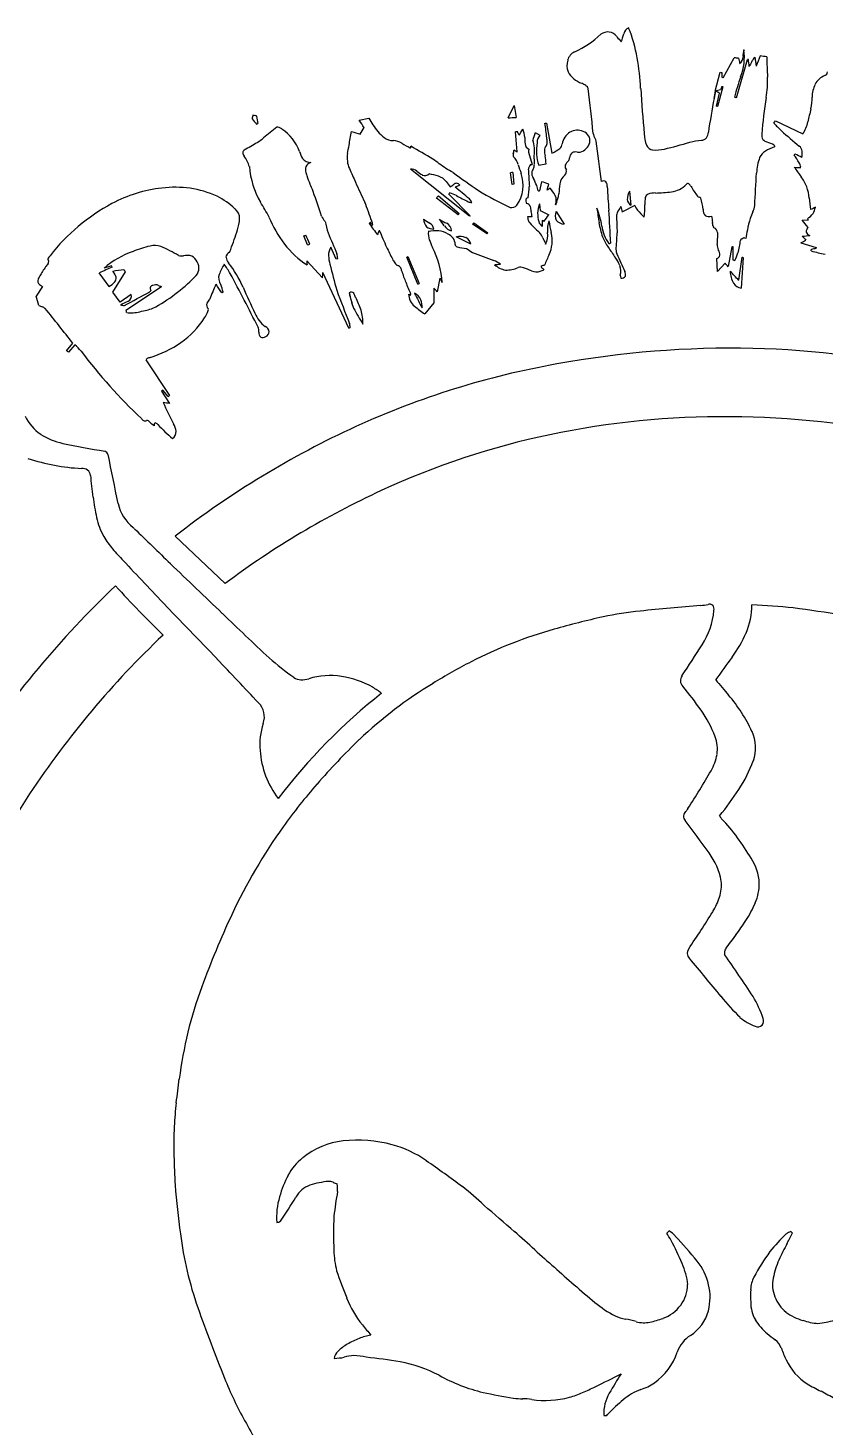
# Model space of a CAD drawing. Extents: x 0.45 to 8.09, y -8.91 to -0.36.
# Drawn here: x 1.337 to 2.126, y -7.688 to -6.303 of the extents above; entities that cross this region are included whole.
import ezdxf

# ---------------------------------------------------------------- set-up
doc = ezdxf.new("R2010")
doc.units = 0

msp = doc.modelspace()

# ---------------------------------------------------------------- linework, layer by layer
at = {"color": 7}
for p, q in [((2.0254, -6.3526), (2.0363, -6.333)), ((2.0383, -6.3724), (2.0493, -6.3345)), ((2.0565, -6.3323), (2.0578, -6.3411)), ((2.0175, -6.3658), (2.0224, -6.347)), ((2.0239, -6.3474), (2.0239, -6.3519)), ((2.0175, -6.3658), (2.0175, -6.3657)), ((2.0186, -6.3809), (2.0216, -6.3678)), ((2.025, -6.3617), (2.0197, -6.3811)), ((1.8125, -6.3924), (1.8183, -6.3801)), ((1.8183, -6.3801), (1.8202, -6.3918)), ((1.6649, -6.3945), (1.6744, -6.3925)), ((1.8505, -6.3977), (1.8558, -6.4272)), ((2.0769, -6.3954), (2.1041, -6.4081)), ((1.8213, -6.426), (1.8197, -6.406)), ((1.8393, -6.4068), (1.8437, -6.4095)), ((1.8327, -6.4264), (1.8363, -6.4386)), ((1.8426, -6.4391), (1.8501, -6.4379)), ((1.7743, -6.4897), (1.7159, -6.4432)), ((1.8164, -6.4583), (1.8146, -6.4467)), ((1.8171, -6.4464), (1.8181, -6.4581)), ((1.8181, -6.4581), (1.8164, -6.4583)), ((1.8455, -6.4555), (1.8436, -6.4644)), ((1.9326, -6.465), (1.934, -6.4786)), ((1.763, -6.4882), (1.7414, -6.4717)), ((1.7434, -6.4695), (1.7639, -6.4871)), ((1.7537, -6.468), (1.7747, -6.4892)), ((1.8434, -6.4775), (1.844, -6.484)), ((1.9379, -6.4792), (1.9257, -6.4855)), ((1.8361, -6.4904), (1.8316, -6.4904)), ((1.844, -6.484), (1.8528, -6.4883)), ((1.8478, -6.4949), (1.8462, -6.494)), ((1.8462, -6.494), (1.8462, -6.4997)), ((1.8598, -6.4851), (1.8679, -6.4976)), ((2.1036, -6.4936), (2.1096, -6.4932)), ((1.6103, -6.5092), (1.6122, -6.5084)), ((1.7917, -6.5071), (1.7771, -6.4977)), ((1.7785, -6.4961), (1.7923, -6.5062)), ((1.6138, -6.5181), (1.6103, -6.5092)), ((1.6423, -6.5322), (1.6368, -6.5202)), ((1.7755, -6.5175), (1.761, -6.5102)), ((2.0337, -6.52), (2.0301, -6.5396)), ((2.0353, -6.5331), (2.0353, -6.5202)), ((2.1021, -6.5161), (2.1173, -6.5206)), ((2.1125, -6.524), (2.1127, -6.5224)), ((1.6286, -6.5508), (1.613, -6.534)), ((1.723, -6.5569), (1.7122, -6.5301)), ((1.7132, -6.5295), (1.7244, -6.5564)), ((2.0197, -6.5443), (2.0189, -6.5316)), ((2.0197, -6.5443), (2.0273, -6.5362)), ((2.0408, -6.5531), (2.0442, -6.5303)), ((2.0449, -6.5304), (2.0431, -6.561)), ((1.4173, -6.5592), (1.4077, -6.5457)), ((1.4199, -6.5387), (1.4124, -6.541)), ((1.4211, -6.5649), (1.4335, -6.5448)), ((1.6546, -6.6004), (1.6291, -6.5454)), ((1.3515, -6.5592), (1.3453, -6.5689)), ((1.4341, -6.5827), (1.4691, -6.5594)), ((1.7389, -6.5608), (1.7389, -6.5754)), ((1.7448, -6.551), (1.7423, -6.5645)), ((1.4282, -6.5747), (1.4211, -6.5649)), ((1.4393, -6.5672), (1.4282, -6.5747)), ((1.714, -6.5669), (1.7156, -6.5678)), ((1.7389, -6.5754), (1.7299, -6.5864)), ((1.3753, -6.6228), (1.3815, -6.6155)), ((1.3833, -6.617), (1.3772, -6.6243)), ((1.4538, -6.6317), (1.4771, -6.6672)), ((1.4692, -6.6627), (1.4772, -6.6751)), ((1.4757, -6.6682), (1.4705, -6.6619)), ((1.5323, -6.8533), (1.4828, -6.8063)), ((1.5242, -6.9279), (1.4737, -6.8752)), ((2.0922, -7.4946), (2.0939, -7.4962))]:
    msp.add_line(p, q, dxfattribs=at)
for centre, radius, start, end in [((1.8404, -6.2427), 0.0924, 294.2009, 313.6025), ((1.911, -6.3184), 0.0111, 36.0356, 127.8211), ((1.9755, -6.2682), 0.0707, 218.2366, 223.7624), ((1.8555, -6.2921), 0.0733, 340.1297, 346.5902), ((1.9349, -6.311), 0.00828, 112.0464, 166.7852), ((1.7979, -6.3577), 0.1444, 9.8993, 22.1006), ((1.8838, -6.3387), 0.013, 115.3523, 164.85), ((1.9924, -6.3318), 0.0539, 338.3366, 7.3256), ((2.0573, -6.33), 0.0125, 155.9121, 188.6233), ((1.8871, -6.3403), 0.0165, 162.5485, 202.4848), ((1.7007, -6.3743), 0.2431, 2.6067, 9.823), ((1.4203, -12.3687), 6.0671, 84.13371, 84.17281), ((10.8865, -4.3176), 9.0728, 192.83697, 192.86895), ((2.0384, -6.3326), 0.00654, 298.1155, 5.7869), ((2.0509, -6.7995), 0.465, 90.0844, 90.1964), ((-6.7994, -7.53), 8.93, 7.64868, 7.69343), ((2.1368, -6.3804), 0.0941, 152.2794, 155.5574), ((2.1155, -6.3765), 0.0738, 143.1624, 147.2106), ((26.9141, -16.5173), 26.8587, 157.71261, 157.73565), ((1.0798, -13.5682), 7.3035, 82.2203, 82.27179), ((2.8301, -6.3151), 0.7619, 181.2695, 182.7799), ((1.888, -6.3395), 0.0177, 203.8246, 233.1543), ((1.9024, -6.3194), 0.0424, 233.8159, 245.9867), ((3.7342, 0.2429), 6.8087, 255.43832, 255.45188), ((0.7009, -9.1114), 3.0603, 64.355, 64.3849), ((2.2593, -6.429), 0.2301, 160.3599, 165.5971), ((1.9819, -6.3564), 0.0874, 349.6143, 2.8544), ((2.1329, -6.3679), 0.0188, 111.4724, 152.0597), ((2.1237, -6.3459), 0.00509, 297.7385, 348.6988), ((1.8724, -6.3859), 0.0306, 56.4615, 65.3031), ((1.8869, -6.365), 0.00511, 18.1923, 61.7222), ((0.5552, -6.5302), 1.3469, 5.2192, 7.1164), ((2.9998, -6.303), 1.0579, 183.2678, 185.6974), ((0.1156, -6.0498), 1.928, 350.3482, 350.5693), ((3.2074, -6.5734), 1.2079, 170.097, 170.4513), ((5.7386, -22.3995), 16.4599, 103.04798, 103.06611), ((2.0182, -6.3664), 0.000986, 133.125, 140.9177), ((1.9162, -6.5602), 0.2193, 61.2945, 62.4826), ((4.0318, -7.1465), 2.156, 158.6426, 158.7358), ((2.1304, -5.9665), 0.4089, 254.8955, 255.0697), ((2.145, -6.3729), 0.0318, 154.3955, 177.9616), ((2.88, -6.5354), 0.8789, 169.3521, 171.574), ((1.8467, -7.1048), 0.7441, 76.5523, 76.6398), ((1.877, -6.9156), 0.5667, 73.4671, 73.6661), ((2.3929, -6.4276), 0.3298, 170.3107, 176.675), ((2.5899, -6.4966), 0.4911, 166.6698, 168.214), ((2.0519, -6.3715), 0.0614, 348.8123, 359.7821), ((1.5667, -6.3931), 0.00768, 151.1759, 181.5159), ((1.5834, -6.3775), 0.029, 213.0499, 226.1943), ((1.5693, -6.3539), 0.0368, 255.3405, 258.9045), ((1.5621, -6.3919), 0.00198, 37.5647, 86.7117), ((1.3667, -5.7615), 0.6666, 287.1461, 287.2831), ((1.526, -6.4003), 0.0389, 3.3806, 14.2405), ((-4.7522, -10.6955), 7.7251, 33.76462, 33.83092), ((1.746, -6.3538), 0.0814, 208.4331, 219.6498), ((0.8591, 7.1763), 13.6021, 274.01932, 274.05174), ((1.4607, -6.4542), 0.3922, 6.1421, 8.2984), ((3.3353, 20.6924), 27.1307, 266.85935, 266.86278), ((1.156, -5.7543), 1.1221, 325.0282, 325.1555), ((2.1925, -6.29), 0.1589, 222.5637, 226.4153), ((2.0787, -6.3901), 0.0311, 324.7488, 348.4603), ((1.7101, -6.5719), 0.2123, 126.6571, 131.1719), ((1.5842, -6.4044), 0.00296, 60.1416, 107.7194), ((1.5792, -6.4177), 0.0172, 57.1822, 67.8989), ((1.5631, -6.441), 0.0454, 19.8179, 55.9484), ((-1.0465, -5.9424), 2.7432, 349.9852, 350.2757), ((6.2576, 8.13), 15.2463, 252.43862, 252.47298), ((-6.0149, -1.8745), 8.9193, 329.44711, 329.49557), ((1.724, -6.3696), 0.0544, 221.6273, 230.9146), ((1.6987, -6.3999), 0.0149, 233.0278, 270.3645), ((1.693, -4.8166), 1.5944, 274.5592, 274.6266), ((-6.9353, -10.6669), 9.7385, 25.92372, 25.94719), ((-7.8704, -0.5835), 11.3097, 328.994, 329.02882), ((1.7868, -6.4184), 0.0427, 9.1259, 20.3329), ((1.8872, -6.4136), 0.0582, 178.0627, 184.4537), ((-8.8298, -3.1349), 11.1596, 342.90981, 342.95052), ((1.8536, -6.4173), 0.0126, 141.7379, 177.0686), ((1.8825, -6.4208), 0.0168, 121.8671, 170.8584), ((1.8809, -6.4189), 0.0143, 65.8459, 120.5244), ((1.8841, -6.4148), 0.0093, 348.668, 73.5919), ((1.9047, -6.4069), 0.00819, 185.803, 203.1563), ((1.8779, -6.4222), 0.0228, 17.3056, 32.1405), ((1.9814, -6.4066), 0.0344, 182.3604, 202.0378), ((2.0001, -6.4059), 0.0106, 324.1896, 356.0103), ((2.0714, -6.4099), 0.00786, 169.8741, 208.2377), ((3.1418, -5.2035), 1.6016, 228.6129, 229.4474), ((1.5527, -6.427), 0.00308, 118.1654, 178.0596), ((1.7739, -6.7944), 0.4319, 119.069, 121.0354), ((1.5325, -6.3691), 0.0572, 303.4859, 311.2979), ((1.6366, -6.4161), 0.0322, 197.0809, 210.7161), ((0.5892, -6.219), 1.0844, 348.9071, 349.3519), ((1.6974, -6.4337), 0.019, 58.8797, 85.8191), ((1.7981, -6.2594), 0.1824, 240.0791, 243.1851), ((0.2388, -6.2072), 1.4927, 351.7212, 351.787), ((1.3432, -7.0812), 0.7587, 58.6582, 60.5614), ((1.7608, -6.4155), 0.0581, 347.4947, 351.486), ((3.3296, -4.0458), 2.8179, 237.565, 237.6372), ((1.836, -6.4172), 0.00695, 187.2187, 243.1785), ((1.8422, -6.4254), 0.00953, 167.8518, 185.4882), ((1.7817, -6.4286), 0.0571, 6.6946, 14.4183), ((1.715, -6.4251), 0.1234, 356.3861, 1.435), ((1.8972, -6.4248), 0.0567, 171.7199, 183.6522), ((1.8564, -6.4247), 0.00809, 139.3176, 179.2707), ((1.8748, -6.4238), 0.0265, 181.7265, 193.2235), ((1.846, -6.4167), 0.00504, 327.6432, 6.156), ((1.7985, -6.4187), 0.0526, 2.7938, 7.0793), ((1.8264, -6.3688), 0.0654, 296.6945, 304.7216), ((1.8583, -6.4171), 0.00765, 314.3876, 351.6364), ((1.8809, -6.4138), 0.0126, 282.0753, 347.379), ((-1.4682, -6.8731), 3.3987, 7.0625, 7.7384), ((1.9566, -6.4163), 0.0078, 203.9691, 261.3163), ((1.9591, -6.3914), 0.0328, 263.7291, 284.163), ((1.8579, -5.964), 0.472, 283.3708, 286.5348), ((2.0184, -6.5391), 0.1253, 96.7043, 102.0233), ((2.0031, -6.4071), 0.00749, 275.1142, 318.3962), ((2.0742, -6.4377), 0.0143, 119.9384, 154.2304), ((2.07, -6.4095), 0.00683, 216.6554, 259.2936), ((2.0991, -6.48), 0.0634, 111.3036, 120.3825), ((2.0492, -6.4735), 0.0605, 63.8354, 71.1649), ((5.0454, -6.0022), 2.9987, 187.9937, 188.0271), ((2.0953, -6.4267), 0.00828, 9.0557, 50.2493), ((2.0855, -6.4276), 0.0181, 347.5869, 6.9525), ((1.5557, -6.4263), 0.00604, 185.0888, 219.5132), ((1.5321, -6.4462), 0.0247, 13.0744, 40.2676), ((1.6168, -6.4267), 0.00981, 216.9258, 271.3435), ((1.62, -6.445), 0.00899, 109.4415, 150.9842), ((1.6794, -6.4319), 0.0264, 170.8038, 203.6335), ((1.4779, -6.8048), 0.4535, 53.0311, 55.025), ((1.8208, -6.4292), 0.00343, 159.8016, 208.3657), ((1.8041, -6.4445), 0.0193, 17.7261, 45.1931), ((3.3166, -5.9735), 1.5649, 197.2924, 197.6251), ((1.848, -6.4466), 0.0159, 148.6577, 169.3826), ((3.7789, 7.0462), 13.624, 261.79422, 261.80205), ((1.8302, -6.4389), 0.00815, 329.7773, 4.0165), ((1.9978, -6.4332), 0.1596, 179.8645, 181.8262), ((1.875, -6.4273), 0.0344, 181.9394, 200.124), ((1.6936, -6.4544), 0.1573, 6.0055, 8.9672), ((1.8743, -6.4404), 0.00551, 166.2391, 219.3267), ((1.8778, -6.4426), 0.00957, 129.5458, 158.4975), ((1.8675, -6.4313), 0.00579, 317.1735, 354.0724), ((1.8796, -6.4319), 0.00631, 128.9569, 179.3363), ((1.8791, -6.4332), 0.00713, 75.4766, 119.5291), ((1.8817, -6.4186), 0.00774, 264.0432, 283.8313), ((2.1244, -6.4519), 0.0663, 162.0704, 175.8645), ((2.3846, -6.7244), 0.4133, 134.214, 134.4104), ((1.996, -6.5032), 0.1239, 32.4394, 36.6883), ((-6.2342, -23.2166), 18.7417, 63.58602, 63.60899), ((2.0812, -6.4456), 0.0214, 11.6713, 24.6471), ((1.6434, -6.4331), 0.0875, 184.8859, 209.2939), ((1.6186, -6.4432), 0.00697, 157.7445, 196.0463), ((1.7588, -6.4043), 0.1525, 195.5454, 197.2707), ((1.659, -6.4368), 0.0475, 195.5279, 205.7604), ((8.4633, -3.4182), 7.4495, 203.9518, 204.06659), ((1.7167, -6.451), 0.00784, 48.2033, 96.0166), ((1.741, -6.4232), 0.029, 229.092, 242.2526), ((1.7299, -6.4427), 0.00667, 248.134, 311.2722), ((1.4907, -7.4145), 0.997, 75.3206, 75.8557), ((1.7396, -6.4639), 0.0143, 36.7551, 74.7445), ((1.5166, -6.8975), 0.5116, 61.8518, 62.7866), ((2.0715, -6.0341), 0.5179, 232.7481, 236.1464), ((2.0957, -9.0726), 2.6409, 96.0546, 96.1085), ((1.7933, -6.4592), 0.034, 324.7942, 20.4591), ((5.6863, -6.2332), 3.8596, 183.1262, 183.3717), ((1.8422, -6.4471), 0.00644, 140.4384, 188.0443), ((1.8532, -6.4438), 0.018, 193.4019, 208.6308), ((1.7094, -6.5159), 0.143, 23.323, 26.3586), ((1.8769, -6.4596), 0.0135, 128.1085, 171.5275), ((1.8646, -6.4451), 0.00554, 315.6771, 12.916), ((0.6545, -6.3886), 1.4049, 356.3127, 357.6116), ((2.43, -6.2113), 0.4057, 214.4904, 216.1509), ((2.0988, -6.4295), 0.012, 254.6541, 264.2872), ((2.0977, -6.33), 0.1114, 269.9949, 272.2969), ((2.0649, -6.4782), 0.0466, 22.3446, 36.3413), ((1.4841, -6.5962), 0.1351, 96.1393, 118.2303), ((1.483, -6.5616), 0.1006, 65.7685, 97.5805), ((1.5233, -6.5022), 0.103, 20.9482, 25.7091), ((-15.1546, -12.0789), 17.6885, 18.42068, 18.50312), ((2.3178, -6.1636), 0.7187, 204.016, 205.7488), ((1.867, -6.3685), 0.1448, 216.8155, 219.4389), ((1.3613, -6.1854), 0.4835, 324.2387, 324.4541), ((1.7072, -6.5846), 0.1273, 64.9079, 68.0712), ((1.7465, -6.444), 0.0186, 297.6915, 309.5599), ((1.7621, -6.4625), 0.0056, 98.0949, 131.8002), ((5.2381, -15.2101), 9.4152, 111.64857, 111.68037), ((1.3038, -7.038), 0.7355, 50.254, 51.6808), ((1.761, -6.4613), 0.00434, 32.1339, 86.0586), ((1.9722, -6.1501), 0.3667, 238.9389, 244.4983), ((1.7304, -6.4564), 0.103, 351.6417, 357.8867), ((1.7958, -6.4745), 0.0474, 12.1865, 18.6963), ((1.7617, -5.0359), 1.4309, 273.2219, 273.28), ((-3.2539, -21.8267), 16.195, 71.62029, 71.64659), ((-4.2188, -4.8891), 6.2708, 345.45514, 345.51279), ((2.7958, -7.8028), 1.6386, 125.088, 125.2097), ((1.8357, -6.4804), 0.0259, 25.3378, 45.5314), ((2.0877, -6.4863), 0.2259, 172.7139, 175.2232), ((1.9066, -6.4588), 0.00402, 51.4267, 117.6893), ((1.9034, -6.4598), 0.00716, 356.164, 36.0798), ((3.0775, -6.392), 1.169, 183.3522, 184.5012), ((1.9451, -6.473), 0.0148, 147.2028, 181.0762), ((1.9587, -6.491), 0.0244, 91.3783, 108.1682), ((1.9531, -6.2844), 0.1824, 271.5962, 276.647), ((1.971, -6.4409), 0.0248, 277.4188, 315.4515), ((1.9904, -6.4594), 0.00206, 60.8963, 147.8696), ((1.9869, -6.4633), 0.00723, 25.5405, 51.7011), ((2.0745, -6.4141), 0.0932, 209.62, 216.6765), ((2.0635, -6.4763), 0.0472, 5.6272, 19.4819), ((1.5122, -6.6485), 0.1945, 118.221, 141.999), ((1.4904, -6.5373), 0.0754, 46.8096, 63.3001), ((1.4582, -6.5498), 0.1316, 26.7987, 34.1551), ((1.3055, -6.623), 0.3935, 19.0455, 21.9579), ((0.2161, -5.1406), 2.0245, 318.8905, 318.9731), ((2.4116, -5.221), 1.4076, 242.4778, 243.0128), ((1.7778, -6.4608), 0.0154, 251.0294, 265.0333), ((1.7621, -6.4832), 0.016, 26.0554, 41.8264), ((1.8157, -6.4738), 0.00742, 258.8671, 316.8862), ((1.8358, -6.474), 0.00599, 167.5821, 210.4637), ((1.833, -6.4752), 0.0039, 100.3878, 141.0548), ((1.8305, -6.4809), 0.00388, 10.7927, 88.1051), ((1.8729, -6.4761), 0.0388, 186.0533, 193.021), ((1.8682, -6.4871), 0.0266, 158.8735, 178.995), ((1.8475, -6.4743), 0.0126, 341.3114, 23.2698), ((1.8223, -6.4621), 0.0406, 336.4547, 352.4976), ((1.8479, -6.4351), 0.0886, 326.0651, 329.5971), ((-21.0068, -12.4766), 23.7022, 14.64121, 14.6551), ((1.9371, -6.4724), 0.00693, 186.8097, 243.2554), ((1.9502, -6.4746), 0.0132, 200.3487, 222.8624), ((1.8233, -6.4778), 0.1245, 354.1043, 359.7204), ((1.9719, -6.4759), 0.0242, 168.6421, 185.7164), ((1.9527, -6.4723), 0.00469, 110.1462, 166.6583), ((2.0025, -6.4668), 0.00406, 226.5447, 256.9593), ((2.0012, -6.473), 0.00228, 35.0095, 81.3681), ((1.9427, -6.4901), 0.0632, 6.3373, 16.9693), ((2.0341, -6.4759), 0.0226, 335.1488, 352.2178), ((2.5151, -6.4308), 0.4067, 185.7601, 187.3979), ((7.4049, -16.9376), 11.718, 116.82721, 116.85298), ((2.0925, -6.4759), 0.0245, 332.935, 348.5082), ((1.5339, -6.492), 0.0127, 359.2446, 50.2972), ((1.5094, -6.4906), 0.0372, 340.3108, 357.519), ((1.6888, -6.4435), 0.1225, 202.5432, 216.9754), ((1.6487, -6.4792), 0.0235, 205.9837, 221.4009), ((1.7395, -6.4715), 0.1108, 192.1117, 198.2255), ((1.6366, -6.5079), 0.043, 13.3873, 18.0527), ((1.7401, -6.4923), 0.0115, 181.7819, 223.1449), ((1.7521, -6.4633), 0.0375, 231.2853, 242.4377), ((1.7814, -6.4341), 0.0693, 237.7458, 244.5478), ((1.661, -6.5583), 0.1061, 33.7788, 38.1816), ((1.2922, -6.1012), 0.6095, 320.5793, 320.7144), ((1.6808, -6.4271), 0.1126, 326.212, 326.5059), ((1.8438, -6.4899), 0.0121, 182.2076, 203.6962), ((1.8923, -6.447), 0.0764, 218.7016, 230.3433), ((1.8092, -6.4923), 0.0269, 4.0479, 16.0207), ((1.8663, -6.4875), 0.0247, 177.8348, 197.5362), ((1.8501, -6.4932), 0.00758, 193.4796, 239.1823), ((-11.1437, 3.3729), 16.3141, 322.78106, 322.81033), ((1.878, -6.5025), 0.0267, 161.873, 187.1896), ((2.2297, -6.4247), 0.3834, 190.4508, 192.2256), ((1.8694, -6.489), 0.0104, 157.7388, 205.7653), ((1.8691, -6.4858), 0.0119, 220.5298, 264.1829), ((2.2371, -6.4419), 0.3391, 186.7482, 189.2013), ((1.8322, -6.5099), 0.0737, 8.0425, 22.4481), ((-2.6349, -6.7424), 4.5544, 2.8437, 3.2562), ((1.9288, -6.4899), 0.00914, 144.2767, 171.8442), ((2.1897, -6.4892), 0.2699, 179.8748, 183.6026), ((2.0002, -6.4342), 0.0774, 219.6459, 226.7655), ((2.0139, -6.4836), 0.00846, 176.8328, 219.2489), ((2.0113, -6.4818), 0.00821, 241.8306, 286.4764), ((2.5712, -6.3835), 0.5676, 190.7787, 191.4119), ((2.1764, -6.5286), 0.1297, 163.5294, 168.7365), ((2.1224, -6.5164), 0.0745, 155.4076, 160.7305), ((-5.023, -12.1701), 9.111, 38.48075, 38.53808), ((2.0789, -6.4548), 0.0479, 308.4839, 317.6472), ((2.5692, -6.0945), 0.6085, 220.8229, 220.9393), ((1.0387, -6.3397), 0.5315, 339.8815, 342.0988), ((-13.638, -13.3426), 16.7115, 24.10572, 24.13891), ((2.9162, -5.9801), 1.3857, 202.3109, 203.2367), ((1.1577, -5.9102), 0.7821, 311.3955, 311.5362), ((23.2145, 9.0553), 26.5674, 215.83021, 215.86027), ((0.0125, -6.9539), 1.7257, 15.2876, 15.402), ((1.3428, -6.0831), 0.5336, 308.809, 308.9749), ((4.9112, -7.691), 3.4381, 159.7955, 159.8772), ((2.8284, -6.0098), 1.2457, 203.3502, 204.1908), ((1.7382, -6.492), 0.0104, 231.4275, 273.4953), ((1.7507, -6.507), 0.0174, 173.0414, 200.1189), ((1.7409, -6.5447), 0.0405, 86.2011, 100.6983), ((1.7306, -6.5039), 0.00839, 10.4849, 60.6655), ((1.742, -6.525), 0.0208, 58.2669, 85.5084), ((1.7592, -6.4922), 0.0122, 215.393, 257.0708), ((1.7471, -6.5048), 0.00937, 4.5264, 61.2223), ((1.7437, -6.5236), 0.0187, 40.7859, 60.5801), ((2.1655, -6.815), 0.5015, 140.5177, 140.759), ((1.6302, -6.3998), 0.1939, 326.4149, 326.7323), ((1.8326, -6.5165), 0.0152, 21.0515, 44.3159), ((1.8319, -6.5084), 0.0197, 333.2984, 7.3362), ((1.813, -6.5151), 0.043, 356.9493, 12.4226), ((1.9794, -6.4837), 0.0781, 189.1479, 199.6889), ((1.9424, -6.4943), 0.0377, 188.0885, 216.3875), ((1.5006, -6.4919), 0.4199, 355.7392, 358.0529), ((1.9517, -6.5057), 0.0638, 5.9555, 8.9463), ((2.0181, -6.4992), 0.00284, 177.7874, 227.1564), ((2.0147, -6.5061), 0.00501, 2.1037, 73.2817), ((2.158, -6.5124), 0.1384, 177.3185, 179.6359), ((2.2323, -6.5388), 0.1865, 169.0067, 171.7034), ((1.1455, 2.61), 9.1697, 275.99709, 276.04451), ((2.1142, -6.5055), 0.0068, 135.4384, 179.1083), ((2.1125, -6.5033), 0.00557, 202.2006, 254.6718), ((1.4974, -6.6744), 0.1601, 104.2926, 110.5871), ((1.4628, -6.5385), 0.0198, 72.5355, 104.2707), ((1.3704, -6.7308), 0.233, 60.2319, 65.0496), ((1.5319, -6.5219), 0.00587, 322.8331, 353.2937), ((1.6613, -6.4637), 0.0884, 217.2439, 237.116), ((1.32, -5.6897), 0.8789, 289.5272, 289.6924), ((1.6514, -6.5285), 0.0168, 150.3122, 180.7784), ((1.8258, -6.4618), 0.1459, 203.6348, 208.7627), ((1.8074, -6.486), 0.0779, 200.2213, 206.3254), ((1.6479, -6.5641), 0.0997, 5.0281, 25.8812), ((1.7508, -6.517), 0.00907, 356.6778, 38.3487), ((1.7632, -6.517), 0.00339, 188.7961, 245.9595), ((1.7649, -6.523), 0.0133, 64.6667, 107.0417), ((1.784, -6.4114), 0.1109, 258.4566, 263.4048), ((1.7663, -6.5192), 0.00934, 10.9788, 62.6029), ((1.7919, -6.4974), 0.0318, 229.5738, 242.4442), ((1.9761, -6.459), 0.1393, 201.9296, 204.7456), ((1.8219, -6.5134), 0.0342, 335.3158, 353.3146), ((1.9535, -6.4912), 0.0512, 201.5766, 214.8049), ((2.9446, -5.8058), 1.2562, 214.6728, 215.2212), ((0.2092, 6.2352), 12.8651, 277.60625, 277.61401), ((2.0288, -6.5187), 0.0094, 173.3362, 207.0389), ((1.9756, -6.514), 0.044, 355.3244, 3.3297), ((1.9815, -6.9234), 0.4068, 82.3911, 82.626), ((2.4422, -6.5986), 0.4089, 167.9971, 169.7841), ((2.0449, -6.5148), 0.00291, 113.4571, 155.2203), ((2.0279, -6.4817), 0.0343, 297.5063, 301.7385), ((1.6255, -7.2589), 0.8581, 60.5212, 60.6655), ((-9.8608, 16.1205), 25.6033, 297.85534, 297.86822), ((5.1639, -3.6734), 4.1724, 222.8211, 222.895), ((2.5763, -9.1712), 2.689, 99.8351, 99.9277), ((5.008, -7.2569), 2.983, 165.7095, 165.7315), ((1.8209, -6.9008), 0.5898, 141.8618, 142.2729), ((1.3655, -6.5356), 0.00947, 133.6633, 158.3589), ((1.354, -6.5346), 0.00362, 327.0836, 41.3621), ((1.4698, -6.6076), 0.0879, 109.0768, 130.783), ((1.489, -6.5206), 0.00847, 250.2056, 283.2153), ((1.4946, -6.5429), 0.0145, 71.492, 104.7888), ((1.4933, -6.5397), 0.0122, 22.8409, 60.6532), ((1.4952, -6.5411), 0.0111, 307.7368, 33.4039), ((1.5389, -6.5307), 0.00583, 113.9266, 176.6369), ((1.5423, -6.5294), 0.0092, 186.1184, 223.2585), ((1.4444, -6.6065), 0.1154, 23.7576, 37.8209), ((7.0371, -6.1708), 5.4362, 183.8307, 183.872), ((1.6679, -6.5276), 0.0333, 181.9444, 196.6404), ((1.7526, -6.9414), 0.4238, 104.8903, 105.0903), ((1.6209, -6.5331), 0.0228, 3.2215, 15.9327), ((1.7434, -6.5078), 0.0516, 208.0092, 213.0368), ((1.7058, -6.5326), 0.00656, 210.5471, 245.6139), ((1.4715, -6.1033), 0.49, 299.4188, 299.5532), ((2.2544, -5.2768), 1.3369, 249.0839, 250.044), ((1.7715, -6.589), 0.0617, 57.3949, 64.4051), ((2.1266, -6.6513), 0.3003, 155.6916, 157.8496), ((1.8874, -6.5529), 0.0383, 21.9473, 36.189), ((1.9282, -6.5238), 0.00883, 175.7035, 200.9879), ((3.2543, -5.9331), 1.4606, 203.9894, 204.742), ((2.0171, -6.5266), 0.00529, 289.1908, 340.6757), ((2.0148, -6.5277), 0.00731, 354.8264, 39.9419), ((-9.3078, -15.6743), 14.5599, 38.85751, 38.87513), ((2.3304, -5.3499), 1.2194, 255.9981, 256.0744), ((1.9852, -6.5092), 0.0571, 334.8854, 342.8628), ((2.0505, -6.4747), 0.056, 263.4683, 264.1714), ((2.1423, -6.4272), 0.1013, 252.8765, 260.7878), ((1.3615, -6.557), 0.0152, 147.4535, 165.7954), ((1.7778, -6.8155), 0.5052, 146.9316, 148.1417), ((12.2347, -31.3541), 27.0681, 113.54819, 113.57759), ((1.1281, -6.6487), 0.3118, 20.3567, 20.6566), ((5.091, -30.854), 24.5852, 98.55894, 98.58472), ((1.4094, -6.5541), 0.0154, 14.9382, 40.1475), ((1.4189, -6.5512), 0.00542, 318.765, 11.2417), ((-2.6628, -9.14), 4.8492, 32.356, 32.3879), ((1.3821, -6.4322), 0.1681, 297.8927, 315.5291), ((1.5378, -6.5507), 0.012, 163.1887, 213.7107), ((1.572, -6.5633), 0.0484, 147.2247, 160.5946), ((1.4217, -6.6144), 0.1341, 30.4464, 35.2259), ((-3.6516, -9.2834), 5.8665, 27.22648, 27.80979), ((-5.3973, -5.8772), 7.0581, 354.52353, 354.56793), ((2.0278, -6.4479), 0.4018, 192.8345, 196.6315), ((1.7018, -6.5433), 0.00494, 30.317, 74.9327), ((1.6913, -6.5476), 0.0162, 12.3502, 24.4867), ((1.8361, -6.5039), 0.1351, 197.2955, 202.2396), ((0.314, 7.4939), 14.1099, 276.04158, 276.06479), ((1.8134, -6.5222), 0.0211, 227.1337, 259.7938), ((1.8107, -6.516), 0.027, 267.8967, 295.1506), ((1.8245, -6.5491), 0.00892, 69.7436, 104.9984), ((1.357, -7.7792), 1.3249, 68.8238, 69.1971), ((1.8402, -6.5315), 0.0132, 249.3788, 287.6697), ((-2.3711, 5.891), 13.1301, 288.72611, 288.74281), ((2.6308, -9.4666), 3.0312, 104.9562, 105.0206), ((1.8485, -6.5396), 0.00333, 168.7682, 193.1904), ((1.8826, -6.5027), 0.053, 225.3009, 229.1074), ((1.9085, -6.5441), 0.0154, 345.0269, 20.7531), ((1.9306, -6.5481), 0.00715, 179.9661, 203.7774), ((1.9246, -6.5464), 0.00464, 262.7659, 326.6404), ((1.9228, -6.5474), 0.00586, 345.4193, 31.1533), ((-13.7417, -21.4843), 21.7261, 43.41236, 43.44461), ((2.0529, -6.5448), 0.0206, 178.3966, 212.5354), ((1.3501, -6.554), 0.00337, 168.0716, 222.9018), ((1.3589, -6.5451), 0.0159, 224.8077, 242.4741), ((1.4076, -6.5408), 0.0207, 297.6453, 317.7454), ((0.4991, -4.8269), 1.9844, 298.0584, 298.8875), ((1.4568, -6.5627), 0.00186, 298.7092, 345.2276), ((1.4619, -6.5611), 0.00385, 157.214, 211.9982), ((1.4613, -6.5617), 0.00358, 101.6303, 145.4211), ((1.4683, -6.5888), 0.0316, 99.1127, 104.0805), ((1.4639, -6.563), 0.00544, 63.0584, 96.8087), ((1.4966, -6.4951), 0.0699, 244.3858, 246.854), ((1.6571, -6.6213), 0.1485, 154.4159, 160.539), ((-12.4515, -15.8534), 16.7844, 33.59856, 33.63262), ((1.4995, -6.5703), 0.0312, 10.2345, 24.5168), ((2.6979, -6.0554), 1.2539, 203.7317, 205.0216), ((2.488, -6.2536), 0.9001, 200.0986, 202.3425), ((2.7673, -6.1293), 1.1388, 201.9519, 202.5932), ((1.4168, -5.8083), 0.8088, 292.2489, 292.3537), ((-1.3197, -9.4527), 4.2092, 43.3281, 43.3963), ((29.7798, 8.9854), 32.0522, 208.99429, 209.00309), ((2.0446, -6.5507), 0.0104, 209.801, 261.7982), ((-12.6886, -10.5582), 14.5898, 15.83115, 15.86828), ((1.3695, -6.5273), 0.0552, 246.8784, 250.8165), ((1.4797, -6.6769), 0.1118, 112.9792, 117.1589), ((1.4322, -6.5679), 0.0101, 249.4629, 271.4581), ((1.4335, -6.5685), 0.00598, 295.6463, 12.6739), ((1.5178, -6.5778), 0.0039, 148.8513, 234.2301), ((1.4964, -6.5607), 0.0235, 320.124, 331.7445), ((1.7721, -7.0223), 0.5175, 117.8659, 118.039), ((1.657, -6.568), 0.00324, 38.9119, 126.9632), ((1.7596, -6.5442), 0.1067, 191.4923, 199.9769), ((1.759, -6.5444), 0.106, 191.4666, 200.0026), ((1.6343, -6.5801), 0.0289, 20.3009, 29.1978), ((1.5937, -6.606), 0.0767, 17.6951, 27.9222), ((2.0676, -5.9229), 0.7347, 241.2285, 241.3759), ((1.7303, -6.5664), 0.0164, 181.5202, 229.4029), ((1.7139, -6.5667), 0.00201, 328.4669, 356.7662), ((26.9911, 6.772), 28.5753, 207.82479, 207.85755), ((1.715, -6.5768), 0.0118, 22.1458, 66.6128), ((1.7026, -6.5806), 0.0247, 0.3179, 19.4435), ((1.3495, -6.5854), 0.00627, 43.5613, 72.5949), ((-0.798, -8.3192), 2.7664, 38.0147, 38.9262), ((0.5675, -6.7963), 0.8926, 13.6875, 13.8471), ((1.4394, -6.5541), 0.0313, 261.5252, 273.2668), ((1.4092, -6.3957), 0.1924, 279.5613, 283.6628), ((1.4497, -6.5558), 0.0272, 280.3884, 293.8365), ((1.4396, -6.5447), 0.0854, 304.9255, 327.7837), ((1.4741, -6.5664), 0.0447, 327.691, 335.505), ((1.5106, -6.582), 0.00507, 325.4557, 12.5005), ((1.6066, -6.5647), 0.0496, 204.9896, 214.6993), ((1.7995, -6.5097), 0.157, 206.8562, 213.5841), ((1.6263, -6.5953), 0.0424, 358.3086, 17.3606), ((1.8065, -6.4718), 0.1378, 230.9668, 236.2775), ((1.5535, -6.6037), 0.0122, 356.1135, 20.6113), ((1.5711, -6.6052), 0.00545, 172.5162, 228.1475), ((1.5832, -6.5807), 0.0213, 215.3063, 238.3287), ((1.5691, -6.6049), 0.0068, 6.9937, 64.444), ((1.5707, -6.6038), 0.00521, 290.4331, 357.2234), ((1.5295, -6.2027), 0.4169, 287.4544, 287.6547), ((1.6393, -6.5997), 0.0166, 358.8311, 13.6324), ((1.3464, -6.6608), 0.0573, 41.0347, 49.8801), ((1.4251, -6.5223), 0.1121, 287.0558, 304.4455), ((1.5694, -6.6044), 0.00529, 248.0428, 305.1068), ((0.2335, -7.9538), 1.7537, 49.2984, 49.3769), ((1.806, -6.311), 0.5204, 216.8646, 226.7306), ((1.4578, -6.6348), 0.00507, 123.542, 141.2539), ((1.4655, -6.6545), 0.0261, 106.6502, 113.658), ((2.0335, -7.5824), 0.9621, 88.7506, 100.3529), ((2.0345, -7.4737), 0.8534, 76.1494, 88.6589), ((2.0074, -7.4573), 0.8344, 100.1345, 114.4849), ((1.9199, -7.351), 0.8227, 123.1114, 123.2205), ((0.3538, -12.5531), 5.9843, 79.17975, 79.24169), ((1.9601, -6.4536), 0.5366, 204.2467, 206.7675), ((1.323, -6.443), 0.2721, 304.1365, 304.507), ((1.3731, -6.6701), 0.0425, 204.2488, 236.5356), ((2.0248, -7.5212), 0.833, 89.478, 101.8666), ((2.0289, -7.5196), 0.8315, 77.3538, 89.7569), ((1.4611, -6.68), 0.0154, 220.0742, 230.3193), ((1.4529, -6.689), 0.00331, 240.8366, 300.8009), ((1.4544, -6.6962), 0.00436, 38.3716, 87.88), ((1.5232, -6.6221), 0.0968, 227.5142, 230.6911), ((1.4651, -6.6967), 0.00325, 131.0286, 185.4771), ((1.4625, -6.6978), 0.00357, 30.7205, 82.5391), ((1.7305, -6.4341), 0.3725, 224.6663, 227.7472), ((1.4751, -6.7028), 0.00861, 305.271, 1.5792), ((1.4649, -6.7053), 0.019, 8.2513, 31.8534), ((2.0409, -7.5253), 0.9102, 114.6284, 127.8193), ((1.3854, -6.6495), 0.0665, 237.5097, 257.88), ((1.5713, -5.759), 0.9762, 258.1849, 260.6694), ((2.0178, -7.4802), 0.7915, 101.9775, 114.7167), ((1.3985, -6.5473), 0.1922, 251.3642, 267.4554), ((1.4115, -6.7271), 0.00501, 18.7502, 71.9894), ((2.8262, -6.4615), 1.4345, 190.6032, 192.5844), ((1.3902, -6.7507), 0.0114, 59.0693, 91.0344), ((1.3919, -6.7469), 0.00724, 5.5491, 55.613), ((-4.3869, -7.3763), 5.8203, 6.00217, 6.21464), ((1.6237, -6.7401), 0.2239, 187.0746, 192.3103), ((2.0501, -7.5468), 0.8655, 114.8157, 126.746), ((1.4689, -6.7638), 0.0439, 193.515, 231.002), ((1.4724, -6.7731), 0.0691, 192.2733, 209.1094), ((1.4285, -6.8121), 0.019, 43.2506, 48.0779), ((10.5011, 2.5114), 12.9901, 225.78517, 226.00374), ((1.4849, -6.7634), 0.0848, 210.732, 220.9888), ((1.6993, -6.5778), 0.3684, 220.9138, 223.2977), ((3.8725, -4.5556), 3.3369, 222.9775, 224.037), ((17.6522, 9.9862), 23.3347, 226.12075, 226.29588), ((2.1007, -7.5675), 0.9824, 133.5643, 146.6411), ((3.1113, -5.2925), 2.3003, 222.8071, 223.6593), ((2.9974, -5.3621), 2.1701, 224.4074, 225.292), ((3.5281, -4.8254), 2.8684, 225.8312, 227.1064), ((1.9786, -7.2288), 0.3501, 95.813, 101.9027), ((2.2838, -10.2808), 3.4173, 94.7141, 95.7217), ((1.9906, -6.763), 0.1127, 276.3222, 280.056), ((1.9398, -6.8725), 0.0767, 327.34, 354.366), ((2.0118, -6.8788), 0.00507, 48.4473, 107.6757), ((2.0095, -6.8787), 0.0068, 348.7644, 33.051), ((1.9826, -6.8742), 0.0711, 336.7388, 359.8732), ((2.0107, -7.7422), 0.8689, 84.4585, 87.1619), ((1.9086, -8.2903), 1.4251, 80.5191, 82.4996), ((2.1445, -7.9263), 1.067, 102.896, 105.5854), ((2.092, -7.5605), 0.9036, 133.4343, 146.4774), ((1.979, -7.3278), 0.4461, 105.7564, 117.0978), ((1.9307, -6.8505), 0.1281, 323.8614, 336.1971), ((0.8898, -6.2121), 1.3171, 326.2115, 327.8028), ((-2.3749, -10.6527), 5.3923, 43.0552, 43.6905), ((1.7441, -6.7379), 0.253, 228.2924, 235.3748), ((2.0033, -7.3771), 0.501, 117.0073, 121.9749), ((11.4294, -13.7753), 11.6268, 143.90787, 144.04481), ((1.608, -6.9354), 0.0132, 234.5702, 266.6586), ((1.6082, -6.9268), 0.0218, 267.46, 288.2021), ((1.6363, -7.0167), 0.0724, 81.0982, 107.0821), ((1.6313, -7.0415), 0.0977, 61.2239, 80.4483), ((1.9529, -7.3097), 0.4171, 121.0004, 133.6312), ((1.9907, -6.9494), 0.00782, 142.3768, 226.2168), ((4.0837, -5.2369), 2.6828, 219.6441, 220.0676), ((2.0368, -7.4078), 0.5666, 128.1008, 142.9218), ((1.6288, -7.0381), 0.0959, 52.5046, 58.9401), ((1.7269, -7.1722), 0.3375, 35.0075, 40.0603), ((1.9143, -7.0643), 0.1537, 24.8256, 40.8511), ((1.5521, -6.985), 0.019, 339.1363, 46.146), ((1.9021, -7.0494), 0.1236, 21.1003, 34.9496), ((1.6364, -7.0129), 0.0698, 162.44, 184.658), ((1.9856, -7.017), 0.034, 350.9813, 20.8544), ((2.0196, -7.0159), 0.0378, 340.1688, 25.2034), ((1.6559, -7.0122), 0.0893, 184.0407, 217.192), ((2.1568, -7.5171), 0.708, 133.9971, 138.9045), ((1.9706, -7.0139), 0.0493, 329.9484, 350.0844), ((1.923, -6.9797), 0.1409, 326.6947, 339.6549), ((1.2369, -6.5902), 0.8965, 327.1877, 329.9942), ((1.9953, -7.4943), 0.7864, 146.6129, 161.1274), ((2.0083, -7.3904), 0.5128, 138.6647, 144.7088), ((1.7605, -6.8727), 0.3355, 321.1482, 326.6643), ((1.9759, -7.0666), 0.0174, 314.832, 327.0125), ((1.9921, -7.0835), 0.0061, 130.6561, 224.7078), ((0.9811, -7.8508), 1.2631, 35.3539, 37.16), ((2.0355, -7.0766), 0.0152, 205.5405, 219.0608), ((1.9212, -7.1891), 0.1452, 35.4637, 45.1127), ((2.0288, -7.4099), 0.5408, 144.2778, 154.9779), ((1.7556, -7.3069), 0.3484, 31.4265, 35.4416), ((1.9614, -7.158), 0.0627, 9.2994, 37.3659), ((2.0126, -7.1522), 0.0485, 2.9033, 33.7558), ((1.9864, -7.1519), 0.0371, 341.6598, 6.2938), ((2.014, -7.1504), 0.047, 336.2396, 0.8676), ((1.9566, -7.1419), 0.0686, 328.2122, 341.5705), ((1.9361, -7.1155), 0.1325, 327.3511, 335.9857), ((2.4473, -7.6008), 1.0008, 155.2063, 159.6321), ((1.2261, -6.6938), 0.9256, 325.7425, 328.4492), ((1.894, -7.0912), 0.181, 322.6183, 328.0824), ((2.4702, -7.5314), 0.5442, 142.6266, 144.4488), ((1.9969, -7.2192), 0.00726, 142.7169, 224.4489), ((2.0327, -7.2186), 0.00631, 146.0573, 198.4776), ((4.2247, -5.4032), 2.8814, 219.1986, 220.1723), ((0.1676, -8.5133), 2.2644, 33.5452, 34.8134), ((1.8928, -7.394), 0.409, 159.7627, 172.9406), ((2.201, -7.119), 0.2282, 218.769, 225.8107), ((1.9547, -7.3207), 0.1161, 18.5753, 30.3453), ((2.0739, -7.2447), 0.0497, 229.8761, 250.1065), ((2.0597, -7.2864), 0.0057, 241.3361, 28.3933), ((-5.8056, -6.411), 7.3519, 352.52669, 352.71136), ((1.7514, -7.4023), 0.2698, 172.5185, 177.538), ((2.1116, -7.409), 0.6301, 178.3392, 183.6194), ((1.6579, -7.4823), 0.0778, 96.5447, 128.9486), ((1.6636, -7.5305), 0.1263, 74.4405, 96.6514), ((1.6701, -7.5115), 0.1063, 54.7598, 75.0439), ((1.643, -7.465), 0.055, 128.2881, 152.0039), ((0.5819, -9.0666), 2.0043, 53.7453, 55.0044), ((2.127, -7.4032), 0.6458, 184.0488, 188.3411), ((1.6878, -7.488), 0.1053, 152.3712, 164.7877), ((1.6245, -7.4727), 0.0253, 109.2743, 151.4984), ((1.6428, -7.5312), 0.0865, 95.4724, 107.9288), ((1.6349, -7.4554), 0.0103, 66.3005, 92.1226), ((1.6743, -7.3634), 0.0898, 246.8788, 249.7791), ((1.6006, -7.4529), 0.043, 357.0341, 7.028), ((1.487, -7.7956), 0.4447, 47.2979, 50.9382), ((1.6513, -7.4802), 0.0681, 163.1088, 184.7264), ((1.0734, -7.1423), 0.6173, 326.3364, 328.9505), ((1.9644, -7.5144), 0.3263, 169.5208, 173.8545), ((-3.5291, -13.6626), 8.1633, 49.07277, 49.35212), ((1.5826, -7.4773), 0.00848, 275.6116, 302.8321), ((1.9996, -7.4969), 0.3601, 177.24, 182.6133), ((1.8517, -7.4502), 0.3667, 187.314, 199.0722), ((-0.3461, -9.9266), 3.2558, 47.85, 48.3235), ((0.4152, -5.7669), 2.3252, 311.9439, 312.026), ((1.8914, -7.5489), 0.094, 28.8578, 33.9748), ((1.9414, -7.5366), 0.0523, 45.7988, 54.4118), ((1.7323, -7.6326), 0.2738, 22.8363, 28.1222), ((1.6368, -7.817), 0.4662, 38.9336, 42.9844), ((2.2064, -7.6241), 0.1738, 133.0438, 140.9265), ((2.0986, -7.5112), 0.0177, 111.2284, 127.4959), ((1.856, -7.3806), 0.2645, 331.6236, 334.0924), ((1.7249, -7.5122), 0.085, 180.7447, 194.5514), ((7.8873, -0.7183), 9.0968, 228.32391, 228.65177), ((2.258, -7.6487), 0.2297, 144.2742, 151.7206), ((2.2354, -7.591), 0.1693, 150.0156, 156.3332), ((2.0222, -7.4076), 0.3999, 198.3504, 202.4497), ((1.8582, -7.5773), 0.1363, 17.3488, 21.9623), ((1.9561, -7.5598), 0.0562, 346.1877, 39.4732), ((2.1589, -7.5573), 0.0857, 156.4092, 168.9485), ((2.1762, -7.2182), 0.4443, 227.798, 231.2922), ((1.9564, -7.5471), 0.0337, 322.7328, 359.8271), ((1.95, -7.5488), 0.0402, 2.2411, 17.573), ((2.081, -7.5531), 0.0286, 152.3426, 177.7477), ((2.1071, -7.5471), 0.033, 169.1624, 201.7181), ((1.7408, -7.5269), 0.0944, 200.725, 219.6266), ((2.2357, -7.559), 0.1833, 177.8015, 181.7725), ((2.1091, -7.5473), 0.0347, 200.1758, 231.4375), ((3.0294, -7.0325), 1.6162, 199.4249, 202.0707), ((1.9693, -7.4807), 0.1101, 229.8412, 242.3808), ((1.9538, -7.5463), 0.0363, 289.2203, 324.2025), ((1.9703, -7.5625), 0.0417, 302.8392, 345.1851), ((2.0866, -7.5649), 0.0341, 179.6937, 210.2129), ((2.1166, -7.5363), 0.048, 232.6013, 255.0179), ((4.2427, -5.4936), 3.3183, 219.1175, 219.3439), ((1.9373, -7.5346), 0.0476, 246.442, 259.4416), ((1.9015, -7.7251), 0.1462, 75.0366, 79.334), ((1.9469, -7.5565), 0.0285, 254.3529, 281.9362), ((1.9314, -7.4863), 0.1004, 282.3062, 289.9822), ((2.1048, -7.5531), 0.0558, 211.2365, 229.8242), ((2.1219, -7.5339), 0.0518, 250.0816, 266.8463), ((2.1136, -7.5163), 0.0696, 274.4305, 288.2181), ((1.6932, -7.6739), 0.0786, 111.0989, 120.6098), ((1.6878, -7.6583), 0.0621, 100.533, 111.6504), ((2.0109, -7.6252), 0.033, 122.9476, 160.4628), ((2.2491, -7.3671), 0.2912, 231.7431, 233.7441), ((2.0668, -7.6154), 0.0168, 17.544, 53.2032), ((1.652, -7.6222), 0.012, 131.8061, 171.7275), ((1.6753, -7.6448), 0.0444, 119.8446, 134.7576), ((1.9201, -7.5935), 0.0632, 306.0021, 340.8878), ((2.1528, -7.587), 0.0737, 198.4173, 208.0877), ((1.6164, -7.3904), 0.2313, 275.8972, 278.3775), ((1.6658, -7.6743), 0.0573, 96.2222, 105.947), ((1.6519, -7.717), 0.0999, 78.4904, 85.5662), ((1.6144, -8.1575), 0.5414, 80.3185, 83.9089), ((1.6786, -7.7645), 0.1433, 62.8133, 79.2012), ((2.1372, -7.5995), 0.0542, 204.2178, 237.9287), ((1.9285, -7.4774), 0.4289, 202.2507, 208.5459), ((1.8276, -7.4867), 0.172, 240.937, 256.5939), ((1.5586, -6.9395), 0.7862, 295.6254, 297.7113), ((2.7473, -8.148), 0.9696, 148.0887, 149.4219), ((1.8976, -7.1535), 0.5124, 257.6106, 261.0065), ((1.8544, -7.5846), 0.0764, 284.1435, 294.4608), ((1.5857, -6.9919), 0.7272, 294.3969, 295.4928), ((1.9469, -7.6747), 0.0398, 149.8286, 182.7269), ((1.9662, -7.7089), 0.0621, 111.2692, 129.9244), ((1.9262, -7.5968), 0.057, 287.7975, 302.9588), ((2.2447, -7.4103), 0.2718, 239.8987, 243.1865), ((2.0332, -7.8289), 0.1972, 58.6644, 63.1898), ((1.8272, -7.5854), 0.0749, 262.6097, 269.699), ((1.8264, -7.7266), 0.0663, 81.7066, 89.6984), ((1.849, -7.5688), 0.0931, 261.9285, 284.9587), ((2.0497, -7.808), 0.1917, 130.0602, 136.07), ((2.5123, -7.1597), 1.0934, 208.5497, 211.0198), ((1.9088, -7.6688), 0.00804, 258.5558, 278.3822), ((1.9064, -7.6714), 0.00637, 304.0193, 325.618)]:
    msp.add_arc(centre, radius, start, end, dxfattribs=at)

doc.saveas('drawing.dxf')
